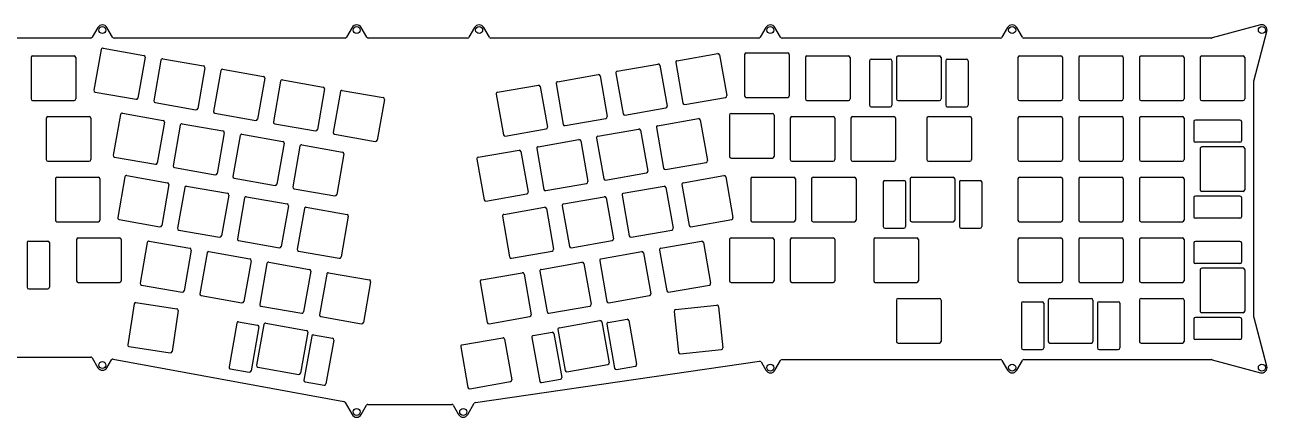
# Model space of a CAD drawing. Header units: millimetres. Extents: x 46 to 4458, y 59 to 1499.
# Drawn here: x 2168.7 to 2558.4, y 305.8 to 429.1 of the extents above; entities that cross this region are included whole.
import ezdxf

# ---------------------------------------------------------------- set-up
doc = ezdxf.new("R2010")
doc.units = ezdxf.units.MM

msp = doc.modelspace()

# ---------------------------------------------------------------- linework, layer by layer
at = {"linetype": 'Continuous'}
for p, q in [((2556.31251, 428.99377), (2541.16149, 424.93407)), ((2189.402, 424.9), (2109.82802, 424.9)), ((2191.61037, 428.225), (2189.83502, 425.15)), ((2196.24361, 425.15), (2194.46825, 428.225)), ((2269.15522, 424.9), (2196.67662, 424.9)), ((2271.36359, 428.225), (2269.58823, 425.15)), ((2275.99682, 425.15), (2274.22147, 428.225)), ((2307.57638, 424.9), (2276.42983, 424.9)), ((2309.78474, 428.225), (2308.0094, 425.15)), ((2314.41801, 425.15), (2312.64265, 428.22501)), ((2398.93674, 424.9), (2314.85102, 424.9)), ((2401.14511, 428.225), (2399.36976, 425.15)), ((2405.77834, 425.15), (2404.00299, 428.225)), ((2474.7695, 424.9), (2406.21136, 424.9)), ((2476.97786, 428.225), (2475.20251, 425.15)), ((2481.6111, 425.15), (2479.83574, 428.225)), ((2540.90267, 424.9), (2482.04411, 424.9)), ((2554.27346, 411.82163), (2558.3235, 426.97558)), ((2554.23956, 337.23419), (2554.23956, 411.56343)), ((2558.33333, 321.82435), (2554.27363, 336.97537)), ((2109.82835, 324.6954), (2189.402, 324.6954)), ((2189.83502, 324.4454), (2191.61037, 321.3704)), ((2194.46825, 321.3704), (2195.88903, 323.83126)), ((2196.41277, 324.07296), (2268.81321, 310.71433)), ((2404.00299, 320.5723), (2405.77834, 323.6473)), ((2406.21136, 323.8973), (2474.7695, 323.8973)), ((2475.20251, 323.6473), (2476.97786, 320.5723)), ((2479.83574, 320.5723), (2481.6111, 323.6473)), ((2482.04411, 323.8973), (2540.90267, 323.8973)), ((2541.16149, 323.86322), (2556.31251, 319.80352)), ((2310.05383, 310.44387), (2399.14931, 323.3993)), ((2399.65427, 323.15451), (2401.14511, 320.5723)), ((2269.1555, 310.47263), (2271.36359, 306.64811)), ((2274.22147, 306.64811), (2275.90978, 309.57234)), ((2276.34279, 309.82234), (2302.66342, 309.82234)), ((2303.09643, 309.57234), (2304.78474, 306.64811)), ((2307.64262, 306.64811), (2309.69277, 310.19907))]:
    msp.add_line(p, q, dxfattribs=at)
for p, q in [((2192.64471, 421.29178), (2190.38728, 408.48928)), ((2193.22394, 421.69736), (2206.02644, 419.43994)), ((2170.65586, 418.78823), (2170.65586, 405.78823)), ((2171.15586, 419.28823), (2184.15586, 419.28823)), ((2184.65586, 418.78823), (2184.65586, 405.78823)), ((2206.43202, 418.86071), (2204.17459, 406.05821)), ((2211.4053, 417.98379), (2209.14787, 405.18129)), ((2211.98453, 418.38937), (2224.78703, 416.13194)), ((2372.86191, 417.20671), (2375.11934, 404.40421)), ((2373.26749, 417.78594), (2386.06999, 420.04337)), ((2386.64922, 419.63779), (2388.90665, 406.83529)), ((2394.49336, 419.74073), (2394.49336, 406.74073)), ((2394.99336, 420.24073), (2407.99336, 420.24073)), ((2408.49336, 419.74073), (2408.49336, 406.74073)), ((2413.54336, 418.78823), (2413.54336, 405.78823)), ((2414.04336, 419.28823), (2427.04336, 419.28823)), ((2427.54336, 418.78823), (2427.54336, 405.78823)), ((2433.68036, 417.78823), (2433.68036, 403.78823)), ((2434.18036, 418.28823), (2440.18036, 418.28823)), ((2440.68036, 417.78823), (2440.68036, 403.78823)), ((2442.11836, 418.78823), (2442.11836, 405.78823)), ((2442.61836, 419.28823), (2455.61836, 419.28823)), ((2456.11836, 418.78823), (2456.11836, 405.78823)), ((2457.55636, 417.78823), (2457.55636, 403.78823)), ((2458.05636, 418.28823), (2464.05636, 418.28823)), ((2464.55636, 417.78823), (2464.55636, 403.78823)), ((2480.21836, 418.78823), (2480.21836, 405.78823)), ((2480.71836, 419.28823), (2493.71836, 419.28823)), ((2494.21836, 418.78823), (2494.21836, 405.78823)), ((2499.26836, 418.78823), (2499.26836, 405.78823)), ((2499.76836, 419.28823), (2512.76836, 419.28823)), ((2513.26836, 418.78823), (2513.26836, 405.78823)), ((2518.31836, 418.78823), (2518.31836, 405.78823)), ((2518.81836, 419.28823), (2531.81836, 419.28823)), ((2532.31836, 418.78823), (2532.31836, 405.78823)), ((2537.36836, 418.78823), (2537.36836, 405.78823)), ((2537.86836, 419.28823), (2550.86836, 419.28823)), ((2551.36836, 418.78823), (2551.36836, 405.78823)), ((2225.19261, 415.55271), (2222.93518, 402.75021)), ((2230.16589, 414.67579), (2227.90846, 401.87329)), ((2230.74511, 415.08137), (2243.54761, 412.82394)), ((2335.74632, 411.16994), (2348.54882, 413.42737)), ((2354.10132, 413.89871), (2356.35875, 401.09621)), ((2354.5069, 414.47794), (2367.30941, 416.73537)), ((2367.88863, 416.32979), (2370.14606, 403.52729)), ((2243.95319, 412.24471), (2241.69577, 399.44221)), ((2248.92647, 411.36779), (2246.66905, 398.56529)), ((2249.5057, 411.77337), (2262.3082, 409.51595)), ((2316.98573, 407.86195), (2329.78823, 410.11937)), ((2330.36746, 409.71379), (2332.62488, 396.91129)), ((2335.34074, 410.59072), (2337.59816, 397.78822)), ((2349.12805, 413.02179), (2351.38547, 400.21929)), ((2171.15586, 405.28823), (2184.15586, 405.28823)), ((2190.79286, 407.91006), (2203.59536, 405.65263)), ((2262.71378, 408.93672), (2260.45636, 396.13422)), ((2267.68706, 408.05979), (2265.42963, 395.25729)), ((2268.26629, 408.46537), (2281.06879, 406.20795)), ((2281.47437, 405.62872), (2279.21694, 392.82622)), ((2316.58015, 407.28272), (2318.83758, 394.48022)), ((2375.69857, 403.99863), (2388.50107, 406.25606)), ((2394.99336, 406.24073), (2407.99336, 406.24073)), ((2414.04336, 405.28823), (2427.04336, 405.28823)), ((2442.61836, 405.28823), (2455.61836, 405.28823)), ((2480.71836, 405.28823), (2493.71836, 405.28823)), ((2499.76836, 405.28823), (2512.76836, 405.28823)), ((2518.81836, 405.28823), (2531.81836, 405.28823)), ((2537.86836, 405.28823), (2550.86836, 405.28823)), ((2209.55345, 404.60206), (2222.35595, 402.34463)), ((2356.93798, 400.69063), (2369.74048, 402.94806)), ((2434.18036, 403.28823), (2440.18036, 403.28823)), ((2458.05636, 403.28823), (2464.05636, 403.28823)), ((2175.41836, 399.73823), (2175.41836, 386.73823)), ((2175.91836, 400.23823), (2188.91836, 400.23823)), ((2189.41836, 399.73823), (2189.41836, 386.73823)), ((2198.71701, 400.8772), (2196.45958, 388.0747)), ((2199.29623, 401.28278), (2212.09874, 399.02535)), ((2212.50431, 398.44612), (2210.24689, 385.64362)), ((2217.47759, 397.5692), (2215.22017, 384.7667)), ((2218.05682, 397.97478), (2230.85932, 395.71735)), ((2228.31404, 401.29406), (2241.11654, 399.03663)), ((2247.07463, 397.98606), (2259.87713, 395.72864)), ((2338.17739, 397.38264), (2350.97989, 399.64006)), ((2367.1952, 397.37135), (2379.9977, 399.62878)), ((2380.57693, 399.2232), (2382.83435, 386.4207)), ((2389.73086, 400.69073), (2389.73086, 387.69073)), ((2390.23086, 401.19073), (2403.23086, 401.19073)), ((2403.73086, 400.69073), (2403.73086, 387.69073)), ((2408.78086, 399.73823), (2408.78086, 386.73823)), ((2409.28086, 400.23823), (2422.28086, 400.23823)), ((2422.78086, 399.73823), (2422.78086, 386.73823)), ((2427.83086, 399.73823), (2427.83086, 386.73823)), ((2428.33086, 400.23823), (2441.33086, 400.23823)), ((2441.83086, 399.73823), (2441.83086, 386.73823)), ((2451.64336, 399.73823), (2451.64336, 386.73823)), ((2452.14336, 400.23823), (2465.14336, 400.23823)), ((2465.64336, 399.73823), (2465.64336, 386.73823)), ((2480.21836, 399.73823), (2480.21836, 386.73823)), ((2480.71836, 400.23823), (2493.71836, 400.23823)), ((2494.21836, 399.73823), (2494.21836, 386.73823)), ((2499.26836, 399.73823), (2499.26836, 386.73823)), ((2499.76836, 400.23823), (2512.76836, 400.23823)), ((2513.26836, 399.73823), (2513.26836, 386.73823)), ((2518.31836, 399.73823), (2518.31836, 386.73823)), ((2518.81836, 400.23823), (2531.81836, 400.23823)), ((2532.31836, 399.73823), (2532.31836, 386.73823)), ((2535.36836, 398.65123), (2535.36836, 392.65123)), ((2549.86836, 399.15123), (2535.86836, 399.15123)), ((2550.36836, 398.65123), (2550.36836, 392.65123)), ((2231.2649, 395.13813), (2229.00748, 382.33563)), ((2236.23818, 394.2612), (2233.98076, 381.4587)), ((2236.81741, 394.66678), (2249.61991, 392.40936)), ((2265.83521, 394.67807), (2278.63772, 392.42064)), ((2319.4168, 394.07464), (2332.2193, 396.33206)), ((2348.43461, 394.06336), (2361.23711, 396.32078)), ((2361.81634, 395.9152), (2364.07376, 383.1127)), ((2366.78962, 396.79213), (2369.04704, 383.98962)), ((2250.02549, 391.83013), (2247.76806, 379.02763)), ((2254.99877, 390.9532), (2252.74134, 378.1507)), ((2255.578, 391.35878), (2268.3805, 389.10136)), ((2310.91343, 387.44736), (2323.71593, 389.70479)), ((2329.26844, 390.17613), (2331.52587, 377.37363)), ((2329.67402, 390.75536), (2342.47652, 393.01278)), ((2343.05575, 392.6072), (2345.31318, 379.8047)), ((2348.02903, 393.48413), (2350.28646, 380.68163)), ((2549.86836, 392.15123), (2535.86836, 392.15123)), ((2537.36836, 390.21323), (2537.36836, 377.21323)), ((2550.86836, 390.71323), (2537.86836, 390.71323)), ((2551.36836, 390.21323), (2551.36836, 377.21323)), ((2175.91836, 386.23823), (2188.91836, 386.23823)), ((2196.86516, 387.49547), (2209.66766, 385.23804)), ((2268.78608, 388.52213), (2266.52865, 375.71963)), ((2310.50785, 386.86813), (2312.76528, 374.06563)), ((2324.29516, 389.29921), (2326.55259, 376.49671)), ((2369.62627, 383.58404), (2382.42877, 385.84147)), ((2390.23086, 387.19073), (2403.23086, 387.19073)), ((2409.28086, 386.23823), (2422.28086, 386.23823)), ((2428.33086, 386.23823), (2441.33086, 386.23823)), ((2452.14336, 386.23823), (2465.14336, 386.23823)), ((2480.71836, 386.23823), (2493.71836, 386.23823)), ((2499.76836, 386.23823), (2512.76836, 386.23823)), ((2518.81836, 386.23823), (2531.81836, 386.23823)), ((2215.62575, 384.18747), (2228.42825, 381.93005)), ((2350.86568, 380.27605), (2363.66818, 382.53347)), ((2178.27586, 380.68823), (2178.27586, 367.68823)), ((2178.77586, 381.18823), (2191.77586, 381.18823)), ((2192.27586, 380.68823), (2192.27586, 367.68823)), ((2200.09916, 381.28961), (2197.84173, 368.48711)), ((2200.67838, 381.69519), (2213.48088, 379.43776)), ((2213.88646, 378.85854), (2211.62904, 366.05604)), ((2219.43897, 378.38719), (2232.24147, 376.12977)), ((2234.38634, 380.87947), (2247.18884, 378.62205)), ((2332.1051, 376.96805), (2344.9076, 379.22548)), ((2356.43275, 376.12977), (2369.23525, 378.38719)), ((2374.78776, 378.85854), (2377.04519, 366.05604)), ((2375.19334, 379.43776), (2387.99584, 381.69519)), ((2388.57507, 381.28961), (2390.8325, 368.48711)), ((2396.39836, 380.68823), (2396.39836, 367.68823)), ((2396.89836, 381.18823), (2409.89836, 381.18823)), ((2410.39836, 380.68823), (2410.39836, 367.68823)), ((2415.44836, 380.68823), (2415.44836, 367.68823)), ((2415.94836, 381.18823), (2428.94836, 381.18823)), ((2429.44836, 380.68823), (2429.44836, 367.68823)), ((2437.96661, 379.68823), (2437.96661, 365.68823)), ((2438.46661, 380.18823), (2444.46661, 380.18823)), ((2444.96661, 379.68823), (2444.96661, 365.68823)), ((2446.40461, 380.68823), (2446.40461, 367.68823)), ((2446.90461, 381.18823), (2459.90461, 381.18823)), ((2460.40461, 380.68823), (2460.40461, 367.68823)), ((2461.84261, 379.68823), (2461.84261, 365.68823)), ((2462.34261, 380.18823), (2468.34261, 380.18823)), ((2468.84261, 379.68823), (2468.84261, 365.68823)), ((2480.21836, 380.68823), (2480.21836, 367.68823)), ((2480.71836, 381.18823), (2493.71836, 381.18823)), ((2494.21836, 380.68823), (2494.21836, 367.68823)), ((2499.26836, 380.68823), (2499.26836, 367.68823)), ((2499.76836, 381.18823), (2512.76836, 381.18823)), ((2513.26836, 380.68823), (2513.26836, 367.68823)), ((2518.31836, 380.68823), (2518.31836, 367.68823)), ((2518.81836, 381.18823), (2531.81836, 381.18823)), ((2532.31836, 380.68823), (2532.31836, 367.68823)), ((2218.85974, 377.98161), (2216.60232, 365.17911)), ((2232.64705, 375.55054), (2230.38963, 362.74804)), ((2237.62033, 374.67362), (2235.3629, 361.87111)), ((2238.19956, 375.0792), (2251.00206, 372.82177)), ((2253.14692, 377.57148), (2265.94942, 375.31405)), ((2313.34451, 373.66005), (2326.14701, 375.91748)), ((2337.67217, 372.82177), (2350.47467, 375.0792)), ((2351.05389, 374.67362), (2353.31132, 361.87111)), ((2356.02717, 375.55054), (2358.2846, 362.74804)), ((2369.81448, 377.98161), (2372.07191, 365.17911)), ((2535.36836, 374.77523), (2535.36836, 368.77523)), ((2549.86836, 375.27523), (2535.86836, 375.27523)), ((2550.86836, 376.71323), (2537.86836, 376.71323)), ((2550.36836, 374.77523), (2550.36836, 368.77523)), ((2251.40764, 372.24254), (2249.15021, 359.44004)), ((2256.38092, 371.36562), (2254.12349, 358.56312)), ((2256.96015, 371.7712), (2269.76265, 369.51377)), ((2318.91158, 369.51377), (2331.71408, 371.7712)), ((2332.29331, 371.36562), (2334.55073, 358.56312)), ((2337.26659, 372.24254), (2339.52401, 359.44004)), ((2178.77586, 367.18823), (2191.77586, 367.18823)), ((2198.24731, 367.90788), (2211.04981, 365.65046)), ((2270.16823, 368.93454), (2267.9108, 356.13204)), ((2318.506, 368.93454), (2320.76342, 356.13204)), ((2377.62442, 365.65046), (2390.42692, 367.90788)), ((2396.89836, 367.18823), (2409.89836, 367.18823)), ((2415.94836, 367.18823), (2428.94836, 367.18823)), ((2446.90461, 367.18823), (2459.90461, 367.18823)), ((2480.71836, 367.18823), (2493.71836, 367.18823)), ((2499.76836, 367.18823), (2512.76836, 367.18823)), ((2518.81836, 367.18823), (2531.81836, 367.18823)), ((2549.86836, 368.27523), (2535.86836, 368.27523)), ((2217.0079, 364.59988), (2229.8104, 362.34246)), ((2358.86383, 362.34246), (2371.66633, 364.59988)), ((2438.46661, 365.18823), (2444.46661, 365.18823)), ((2462.34261, 365.18823), (2468.34261, 365.18823)), ((2169.42511, 360.63823), (2169.42511, 346.63823)), ((2169.92511, 361.13823), (2175.92511, 361.13823)), ((2176.42511, 360.63823), (2176.42511, 346.63823)), ((2184.94336, 361.63823), (2184.94336, 348.63823)), ((2185.44336, 362.13823), (2198.44336, 362.13823)), ((2198.94336, 361.63823), (2198.94336, 348.63823)), ((2207.10948, 360.70962), (2204.85205, 347.90712)), ((2207.68871, 361.1152), (2220.49121, 358.85778)), ((2235.76848, 361.29189), (2248.57099, 359.03446)), ((2340.10324, 359.03446), (2352.90574, 361.29189)), ((2368.18302, 358.85778), (2380.98552, 361.1152)), ((2381.56474, 360.70962), (2383.82217, 347.90712)), ((2389.73086, 361.63823), (2389.73086, 348.63823)), ((2390.23086, 362.13823), (2403.23086, 362.13823)), ((2403.73086, 361.63823), (2403.73086, 348.63823)), ((2408.78086, 361.63823), (2408.78086, 348.63823)), ((2409.28086, 362.13823), (2422.28086, 362.13823)), ((2422.78086, 361.63823), (2422.78086, 348.63823)), ((2434.97461, 361.63823), (2434.97461, 348.63823)), ((2435.47461, 362.13823), (2448.47461, 362.13823)), ((2448.97461, 361.63823), (2448.97461, 348.63823)), ((2480.21836, 361.63823), (2480.21836, 348.63823)), ((2480.71836, 362.13823), (2493.71836, 362.13823)), ((2494.21836, 361.63823), (2494.21836, 348.63823)), ((2499.26836, 361.63823), (2499.26836, 348.63823)), ((2499.76836, 362.13823), (2512.76836, 362.13823)), ((2513.26836, 361.63823), (2513.26836, 348.63823)), ((2518.31836, 361.63823), (2518.31836, 348.63823)), ((2518.81836, 362.13823), (2531.81836, 362.13823)), ((2532.31836, 361.63823), (2532.31836, 348.63823)), ((2535.36836, 360.55123), (2535.36836, 354.55123)), ((2549.86836, 361.05123), (2535.86836, 361.05123)), ((2550.36836, 360.55123), (2550.36836, 354.55123)), ((2220.89679, 358.27855), (2218.63936, 345.47605)), ((2225.87007, 357.40163), (2223.61264, 344.59913)), ((2226.4493, 357.80721), (2239.2518, 355.54978)), ((2239.65738, 354.97055), (2237.39995, 342.16805)), ((2254.52907, 357.98389), (2267.33157, 355.72646)), ((2321.34265, 355.72646), (2334.14515, 357.98389)), ((2349.01685, 354.97055), (2351.27427, 342.16805)), ((2349.42243, 355.54978), (2362.22493, 357.80721)), ((2362.80416, 357.40163), (2365.06158, 344.59913)), ((2367.77744, 358.27855), (2370.03486, 345.47605)), ((2244.63066, 354.09363), (2242.37323, 341.29113)), ((2245.20988, 354.49921), (2258.01239, 352.24178)), ((2258.41796, 351.66255), (2256.16054, 338.86005)), ((2263.39124, 350.78563), (2261.13382, 337.98313)), ((2263.97047, 351.19121), (2276.77297, 348.93378)), ((2311.90125, 348.93378), (2324.70375, 351.19121)), ((2325.28298, 350.78563), (2327.54041, 337.98313)), ((2330.25626, 351.66255), (2332.51369, 338.86005)), ((2330.66184, 352.24178), (2343.46434, 354.49921)), ((2344.04357, 354.09363), (2346.301, 341.29113)), ((2549.86836, 354.05123), (2535.86836, 354.05123)), ((2537.36836, 352.11323), (2537.36836, 339.11323)), ((2550.86836, 352.61323), (2537.86836, 352.61323)), ((2551.36836, 352.11323), (2551.36836, 339.11323)), ((2185.44336, 348.13823), (2198.44336, 348.13823)), ((2205.25763, 347.3279), (2218.06014, 345.07047)), ((2277.17855, 348.35456), (2274.92113, 335.55206)), ((2311.49567, 348.35456), (2313.7531, 335.55206)), ((2370.61409, 345.07047), (2383.41659, 347.3279)), ((2390.23086, 348.13823), (2403.23086, 348.13823)), ((2409.28086, 348.13823), (2422.28086, 348.13823)), ((2435.47461, 348.13823), (2448.47461, 348.13823)), ((2480.71836, 348.13823), (2493.71836, 348.13823)), ((2499.76836, 348.13823), (2512.76836, 348.13823)), ((2518.81836, 348.13823), (2531.81836, 348.13823)), ((2169.92511, 346.13823), (2175.92511, 346.13823)), ((2224.01822, 344.0199), (2236.82072, 341.76247)), ((2351.8535, 341.76247), (2364.656, 344.0199)), ((2442.61836, 343.08823), (2455.61836, 343.08823)), ((2490.24336, 343.08823), (2503.24336, 343.08823)), ((2518.81836, 343.08823), (2531.81836, 343.08823)), ((2202.95893, 341.39795), (2201.03741, 328.54075)), ((2203.52734, 341.81856), (2216.38455, 339.89704)), ((2216.80515, 339.32862), (2214.88363, 326.47142)), ((2242.77881, 340.7119), (2255.58131, 338.45447)), ((2333.09291, 338.45447), (2345.89542, 340.7119)), ((2372.39661, 339.06347), (2373.75548, 326.13468)), ((2372.84161, 339.61299), (2385.77039, 340.97186)), ((2386.31992, 340.52687), (2387.67879, 327.59808)), ((2442.11836, 342.58823), (2442.11836, 329.58823)), ((2456.11836, 342.58823), (2456.11836, 329.58823)), ((2481.30536, 341.58823), (2481.30536, 327.58823)), ((2481.80536, 342.08823), (2487.80536, 342.08823)), ((2488.30536, 341.58823), (2488.30536, 327.58823)), ((2489.74336, 342.58823), (2489.74336, 329.58823)), ((2503.74336, 342.58823), (2503.74336, 329.58823)), ((2505.18136, 341.58823), (2505.18136, 327.58823)), ((2505.68136, 342.08823), (2511.68136, 342.08823)), ((2512.18136, 341.58823), (2512.18136, 327.58823)), ((2518.31836, 342.58823), (2518.31836, 329.58823)), ((2532.31836, 342.58823), (2532.31836, 329.58823)), ((2235.18428, 335.39998), (2232.7532, 321.61267)), ((2235.7635, 335.80556), (2241.67235, 334.76367)), ((2244.24696, 335.32512), (2257.04946, 333.0677)), ((2261.5394, 337.4039), (2274.3419, 335.14648)), ((2314.33233, 335.14648), (2327.13483, 337.4039)), ((2336.31491, 333.89469), (2349.11741, 336.15212)), ((2349.69664, 335.74654), (2351.95407, 322.94404)), ((2351.69202, 335.59067), (2357.60087, 336.63256)), ((2358.1801, 336.22698), (2360.61117, 322.43967)), ((2535.36836, 336.67523), (2535.36836, 330.67523)), ((2549.86836, 337.17523), (2535.86836, 337.17523)), ((2550.86836, 338.61323), (2537.86836, 338.61323)), ((2550.36836, 336.67523), (2550.36836, 330.67523)), ((2242.07793, 334.18444), (2239.64686, 320.39713)), ((2243.66773, 334.91954), (2241.41031, 322.11704)), ((2257.45504, 332.48847), (2255.19761, 319.68597)), ((2258.69755, 331.25395), (2256.26647, 317.46664)), ((2259.27677, 331.65953), (2265.18562, 330.61764)), ((2328.17875, 331.44464), (2334.0876, 332.48653)), ((2334.66683, 332.08095), (2337.0979, 318.29364)), ((2335.90933, 333.31547), (2338.16676, 320.51297)), ((2351.28644, 335.01144), (2353.71752, 321.22413)), ((2201.45801, 327.97234), (2214.31522, 326.05081)), ((2265.5912, 330.03842), (2263.16013, 316.25111)), ((2305.42338, 327.93997), (2307.6808, 315.13747)), ((2305.82896, 328.5192), (2318.63146, 330.77662)), ((2319.21069, 330.37104), (2321.46811, 317.56854)), ((2327.77317, 330.86542), (2330.20425, 317.07811)), ((2442.61836, 329.08823), (2455.61836, 329.08823)), ((2490.24336, 329.08823), (2503.24336, 329.08823)), ((2518.81836, 329.08823), (2531.81836, 329.08823)), ((2549.86836, 330.17523), (2535.86836, 330.17523)), ((2374.30501, 325.68969), (2387.23379, 327.04856)), ((2481.80536, 327.08823), (2487.80536, 327.08823)), ((2505.68136, 327.08823), (2511.68136, 327.08823)), ((2233.15878, 321.03344), (2239.06763, 319.99155)), ((2241.81589, 321.53781), (2254.61839, 319.28039)), ((2338.74599, 320.10739), (2351.54849, 322.36481)), ((2354.29674, 320.81855), (2360.20559, 321.86044)), ((2256.67205, 316.88742), (2262.5809, 315.84553)), ((2308.26003, 314.73189), (2321.06253, 316.98932)), ((2330.78347, 316.67253), (2336.69232, 317.71442))]:
    msp.add_line(p, q)
for centre in [(2193.03931, 427.4), (2272.79253, 427.4), (2311.21368, 427.4), (2402.57405, 427.4), (2478.4068, 427.4), (2556.73956, 427.4), (2193.03931, 322.1954), (2402.57405, 321.3973), (2478.4068, 321.3973), (2556.73956, 321.3973), (2272.79253, 307.47311), (2306.21368, 307.47311)]:
    msp.add_circle(centre, 1.1, dxfattribs=at)
for centre, radius, start, end in [((2193.03931, 427.4), 1.65, 30, 150), ((2272.79253, 427.4), 1.65, 30, 150), ((2311.2137, 427.39996), 1.65003, 30.001354, 149.999323), ((2402.57405, 427.4), 1.65, 30, 150), ((2478.4068, 427.4), 1.65, 30, 150), ((2556.74349, 427.41222), 1.63923, 344.5518594, 105.2433035), ((2189.402, 425.4), 0.5, 270, 330), ((2196.67662, 425.4), 0.5, 210, 270), ((2269.15522, 425.4), 0.5, 270, 330), ((2276.42983, 425.4), 0.5, 210, 270), ((2307.57638, 425.4), 0.5, 270, 330.0001528), ((2314.85102, 425.4), 0.5, 210, 270), ((2398.93674, 425.4), 0.5, 270, 330), ((2406.21136, 425.4), 0.5, 210, 270), ((2474.7695, 425.4), 0.5, 270, 330), ((2482.04411, 425.4), 0.5, 210, 270), ((2540.90267, 425.9), 1, 270, 285), ((2555.23956, 411.56343), 1, 165.0368963, 180), ((2555.23956, 337.23419), 1, 180, 195), ((2189.402, 324.1954), 0.5, 30, 90), ((2196.32205, 323.58126), 0.5, 79.5459134, 150), ((2406.21136, 323.3973), 0.5, 90, 150), ((2474.7695, 323.3973), 0.5, 30, 90), ((2482.04411, 323.3973), 0.5, 90, 150), ((2540.90267, 322.8973), 1, 75, 90), ((2193.03931, 322.1954), 1.65, 210, 330), ((2399.22126, 322.90451), 0.5, 30, 98.2734332), ((2402.57405, 321.3973), 1.65, 210, 330), ((2478.4068, 321.3973), 1.65, 210, 330), ((2556.73956, 321.3973), 1.65, 255, 15), ((2268.72248, 310.22263), 0.5, 30, 79.5459134), ((2276.34279, 309.32234), 0.5, 90, 150), ((2302.66342, 309.32234), 0.5, 30, 90), ((2310.12578, 309.94907), 0.5, 98.2734332, 150), ((2272.79253, 307.47311), 1.65, 210, 330), ((2306.21368, 307.47311), 1.65, 210, 330)]:
    msp.add_arc(centre, radius, start, end, dxfattribs=at)
for centre, start, end in [((2193.13711, 421.20496), 80, 170), ((2171.15586, 418.78823), 90, 180), ((2184.15586, 418.78823), 0, 90), ((2205.93961, 418.94753), 350, 80), ((2211.8977, 417.89696), 80, 170), ((2373.35432, 417.29354), 100, 190), ((2386.15682, 419.55096), 10, 100), ((2394.99336, 419.74073), 90, 180), ((2407.99336, 419.74073), 0, 90), ((2414.04336, 418.78823), 90, 180), ((2427.04336, 418.78823), 0, 90), ((2434.18036, 417.78823), 90, 180), ((2440.18036, 417.78823), 0, 90), ((2442.61836, 418.78823), 90, 180), ((2455.61836, 418.78823), 0, 90), ((2458.05636, 417.78823), 90, 180), ((2464.05636, 417.78823), 0, 90), ((2480.71836, 418.78823), 90, 180), ((2493.71836, 418.78823), 0, 90), ((2499.76836, 418.78823), 90, 180), ((2512.76836, 418.78823), 0, 90), ((2518.81836, 418.78823), 90, 180), ((2531.81836, 418.78823), 0, 90), ((2537.86836, 418.78823), 90, 180), ((2550.86836, 418.78823), 0, 90), ((2224.7002, 415.63954), 350, 80), ((2230.65829, 414.58897), 80, 170), ((2348.63564, 412.93497), 10, 100), ((2354.59373, 413.98554), 100, 190), ((2367.39623, 416.24296), 10, 100), ((2243.46079, 412.33154), 350, 80), ((2249.41888, 411.28097), 80, 170), ((2262.22138, 409.02354), 350, 80), ((2329.87505, 409.62697), 10, 100), ((2335.83314, 410.67754), 100, 190), ((2171.15586, 405.78823), 180, 270), ((2184.15586, 405.78823), 270, 0), ((2190.87969, 408.40246), 170, 260), ((2203.68219, 406.14503), 260, 350), ((2268.17946, 407.97297), 80, 170), ((2280.98197, 405.71554), 350, 80), ((2317.07255, 407.36954), 100, 190), ((2388.41424, 406.74846), 280, 10), ((2394.99336, 406.74073), 180, 270), ((2407.99336, 406.74073), 270, 0), ((2414.04336, 405.78823), 180, 270), ((2427.04336, 405.78823), 270, 0), ((2442.61836, 405.78823), 180, 270), ((2455.61836, 405.78823), 270, 0), ((2480.71836, 405.78823), 180, 270), ((2493.71836, 405.78823), 270, 0), ((2499.76836, 405.78823), 180, 270), ((2512.76836, 405.78823), 270, 0), ((2518.81836, 405.78823), 180, 270), ((2531.81836, 405.78823), 270, 0), ((2537.86836, 405.78823), 180, 270), ((2550.86836, 405.78823), 270, 0), ((2209.64028, 405.09446), 170, 260), ((2222.44278, 402.83704), 260, 350), ((2228.40086, 401.78646), 170, 260), ((2369.65366, 403.44046), 280, 10), ((2375.61174, 404.49103), 190, 280), ((2434.18036, 403.78823), 180, 270), ((2440.18036, 403.78823), 270, 0), ((2458.05636, 403.78823), 180, 270), ((2464.05636, 403.78823), 270, 0), ((2175.91836, 399.73823), 90, 180), ((2188.91836, 399.73823), 0, 90), ((2199.20941, 400.79037), 80, 170), ((2212.01191, 398.53295), 350, 80), ((2217.97, 397.48238), 80, 170), ((2241.20336, 399.52904), 260, 350), ((2247.16145, 398.47847), 170, 260), ((2338.09057, 397.87504), 190, 280), ((2350.89307, 400.13247), 280, 10), ((2356.85116, 401.18304), 190, 280), ((2380.08452, 399.13638), 10, 100), ((2390.23086, 400.69073), 90, 180), ((2403.23086, 400.69073), 0, 90), ((2409.28086, 399.73823), 90, 180), ((2422.28086, 399.73823), 0, 90), ((2428.33086, 399.73823), 90, 180), ((2441.33086, 399.73823), 0, 90), ((2452.14336, 399.73823), 90, 180), ((2465.14336, 399.73823), 0, 90), ((2480.71836, 399.73823), 90, 180), ((2493.71836, 399.73823), 0, 90), ((2499.76836, 399.73823), 90, 180), ((2512.76836, 399.73823), 0, 90), ((2518.81836, 399.73823), 90, 180), ((2531.81836, 399.73823), 0, 90), ((2535.86836, 398.65123), 90, 180), ((2549.86836, 398.65123), 0, 90), ((2230.7725, 395.22495), 350, 80), ((2236.73059, 394.17438), 80, 170), ((2259.96395, 396.22104), 260, 350), ((2265.92204, 395.17047), 170, 260), ((2319.32998, 394.56704), 190, 280), ((2332.13248, 396.82447), 280, 10), ((2348.52143, 393.57095), 100, 190), ((2361.32393, 395.82838), 10, 100), ((2367.28202, 396.87895), 100, 190), ((2249.53309, 391.91695), 350, 80), ((2255.49117, 390.86638), 80, 170), ((2278.72454, 392.91304), 260, 350), ((2323.80276, 389.21238), 10, 100), ((2329.76085, 390.26295), 100, 190), ((2342.56335, 392.52038), 10, 100), ((2535.86836, 392.65123), 180, 270), ((2537.86836, 390.21323), 90, 180), ((2549.86836, 392.65123), 270, 0), ((2550.86836, 390.21323), 0, 90), ((2175.91836, 386.73823), 180, 270), ((2188.91836, 386.73823), 270, 0), ((2196.95198, 387.98787), 170, 260), ((2268.29367, 388.60895), 350, 80), ((2311.00026, 386.95496), 100, 190), ((2382.34195, 386.33387), 280, 10), ((2390.23086, 387.69073), 180, 270), ((2403.23086, 387.69073), 270, 0), ((2409.28086, 386.73823), 180, 270), ((2422.28086, 386.73823), 270, 0), ((2428.33086, 386.73823), 180, 270), ((2441.33086, 386.73823), 270, 0), ((2452.14336, 386.73823), 180, 270), ((2465.14336, 386.73823), 270, 0), ((2480.71836, 386.73823), 180, 270), ((2493.71836, 386.73823), 270, 0), ((2499.76836, 386.73823), 180, 270), ((2512.76836, 386.73823), 270, 0), ((2518.81836, 386.73823), 180, 270), ((2531.81836, 386.73823), 270, 0), ((2209.75448, 385.73045), 260, 350), ((2215.71257, 384.67988), 170, 260), ((2228.51507, 382.42245), 260, 350), ((2363.58136, 383.02588), 280, 10), ((2369.53945, 384.07645), 190, 280), ((2178.77586, 380.68823), 90, 180), ((2191.77586, 380.68823), 0, 90), ((2200.59156, 381.20279), 80, 170), ((2213.39406, 378.94536), 350, 80), ((2219.35215, 377.89479), 80, 170), ((2234.47316, 381.37188), 170, 260), ((2247.27566, 379.11445), 260, 350), ((2253.23375, 378.06388), 170, 260), ((2344.82077, 379.71788), 280, 10), ((2350.77886, 380.76845), 190, 280), ((2369.32208, 377.89479), 10, 100), ((2375.28017, 378.94536), 100, 190), ((2388.08267, 381.20279), 10, 100), ((2396.89836, 380.68823), 90, 180), ((2409.89836, 380.68823), 0, 90), ((2415.94836, 380.68823), 90, 180), ((2428.94836, 380.68823), 0, 90), ((2438.46661, 379.68823), 90, 180), ((2444.46661, 379.68823), 0, 90), ((2446.90461, 380.68823), 90, 180), ((2459.90461, 380.68823), 0, 90), ((2462.34261, 379.68823), 90, 180), ((2468.34261, 379.68823), 0, 90), ((2480.71836, 380.68823), 90, 180), ((2493.71836, 380.68823), 0, 90), ((2499.76836, 380.68823), 90, 180), ((2512.76836, 380.68823), 0, 90), ((2518.81836, 380.68823), 90, 180), ((2531.81836, 380.68823), 0, 90), ((2232.15465, 375.63736), 350, 80), ((2238.11273, 374.58679), 80, 170), ((2266.03625, 375.80645), 260, 350), ((2326.06018, 376.40988), 280, 10), ((2332.01827, 377.46045), 190, 280), ((2350.56149, 374.58679), 10, 100), ((2356.51958, 375.63736), 100, 190), ((2535.86836, 374.77523), 90, 180), ((2537.86836, 377.21323), 180, 270), ((2549.86836, 374.77523), 0, 90), ((2550.86836, 377.21323), 270, 0), ((2250.91524, 372.32937), 350, 80), ((2256.87332, 371.27879), 80, 170), ((2313.25768, 374.15245), 190, 280), ((2331.8009, 371.27879), 10, 100), ((2337.75899, 372.32937), 100, 190), ((2178.77586, 367.68823), 180, 270), ((2191.77586, 367.68823), 270, 0), ((2198.33413, 368.40029), 170, 260), ((2269.67582, 369.02137), 350, 80), ((2318.9984, 369.02137), 100, 190), ((2390.34009, 368.40029), 280, 10), ((2396.89836, 367.68823), 180, 270), ((2409.89836, 367.68823), 270, 0), ((2415.94836, 367.68823), 180, 270), ((2428.94836, 367.68823), 270, 0), ((2446.90461, 367.68823), 180, 270), ((2459.90461, 367.68823), 270, 0), ((2480.71836, 367.68823), 180, 270), ((2493.71836, 367.68823), 270, 0), ((2499.76836, 367.68823), 180, 270), ((2512.76836, 367.68823), 270, 0), ((2518.81836, 367.68823), 180, 270), ((2531.81836, 367.68823), 270, 0), ((2535.86836, 368.77523), 180, 270), ((2549.86836, 368.77523), 270, 0), ((2211.13663, 366.14286), 260, 350), ((2217.09472, 365.09229), 170, 260), ((2229.89722, 362.83486), 260, 350), ((2358.777, 362.83486), 190, 280), ((2371.5795, 365.09229), 280, 10), ((2377.53759, 366.14286), 190, 280), ((2438.46661, 365.68823), 180, 270), ((2444.46661, 365.68823), 270, 0), ((2462.34261, 365.68823), 180, 270), ((2468.34261, 365.68823), 270, 0), ((2169.92511, 360.63823), 90, 180), ((2175.92511, 360.63823), 0, 90), ((2185.44336, 361.63823), 90, 180), ((2198.44336, 361.63823), 0, 90), ((2207.60188, 360.6228), 80, 170), ((2220.40439, 358.36537), 350, 80), ((2235.85531, 361.78429), 170, 260), ((2248.65781, 359.52686), 260, 350), ((2254.6159, 358.47629), 170, 260), ((2334.05833, 358.47629), 280, 10), ((2340.01642, 359.52686), 190, 280), ((2352.81892, 361.78429), 280, 10), ((2368.26984, 358.36537), 100, 190), ((2381.07234, 360.6228), 10, 100), ((2390.23086, 361.63823), 90, 180), ((2403.23086, 361.63823), 0, 90), ((2409.28086, 361.63823), 90, 180), ((2422.28086, 361.63823), 0, 90), ((2435.47461, 361.63823), 90, 180), ((2448.47461, 361.63823), 0, 90), ((2480.71836, 361.63823), 90, 180), ((2493.71836, 361.63823), 0, 90), ((2499.76836, 361.63823), 90, 180), ((2512.76836, 361.63823), 0, 90), ((2518.81836, 361.63823), 90, 180), ((2531.81836, 361.63823), 0, 90), ((2535.86836, 360.55123), 90, 180), ((2549.86836, 360.55123), 0, 90), ((2226.36247, 357.3148), 80, 170), ((2239.16497, 355.05738), 350, 80), ((2267.4184, 356.21887), 260, 350), ((2321.25583, 356.21887), 190, 280), ((2349.50925, 355.05738), 100, 190), ((2362.31175, 357.3148), 10, 100), ((2245.12306, 354.00681), 80, 170), ((2257.92556, 351.74938), 350, 80), ((2263.88365, 350.69881), 80, 170), ((2324.79058, 350.69881), 10, 100), ((2330.74866, 351.74938), 100, 190), ((2343.55117, 354.00681), 10, 100), ((2535.86836, 354.55123), 180, 270), ((2537.86836, 352.11323), 90, 180), ((2549.86836, 354.55123), 270, 0), ((2550.86836, 352.11323), 0, 90), ((2185.44336, 348.63823), 180, 270), ((2198.44336, 348.63823), 270, 0), ((2205.34446, 347.8203), 170, 260), ((2276.68615, 348.44138), 350, 80), ((2311.98808, 348.44138), 100, 190), ((2383.32977, 347.8203), 280, 10), ((2390.23086, 348.63823), 180, 270), ((2403.23086, 348.63823), 270, 0), ((2409.28086, 348.63823), 180, 270), ((2422.28086, 348.63823), 270, 0), ((2435.47461, 348.63823), 180, 270), ((2448.47461, 348.63823), 270, 0), ((2480.71836, 348.63823), 180, 270), ((2493.71836, 348.63823), 270, 0), ((2499.76836, 348.63823), 180, 270), ((2512.76836, 348.63823), 270, 0), ((2518.81836, 348.63823), 180, 270), ((2531.81836, 348.63823), 270, 0), ((2169.92511, 346.63823), 180, 270), ((2175.92511, 346.63823), 270, 0), ((2218.14696, 345.56287), 260, 350), ((2224.10505, 344.5123), 170, 260), ((2364.56918, 344.5123), 280, 10), ((2370.52727, 345.56287), 190, 280), ((2442.61836, 342.58823), 90, 180), ((2455.61836, 342.58823), 0, 90), ((2490.24336, 342.58823), 90, 180), ((2503.24336, 342.58823), 0, 90), ((2518.81836, 342.58823), 90, 180), ((2531.81836, 342.58823), 0, 90), ((2203.45344, 341.32405), 81.5, 171.5), ((2216.31065, 339.40253), 351.5, 81.5), ((2236.90755, 342.25488), 260, 350), ((2242.86563, 341.2043), 170, 260), ((2345.80859, 341.2043), 280, 10), ((2351.76668, 342.25488), 190, 280), ((2372.89387, 339.11573), 96, 186), ((2385.82266, 340.4746), 6, 96), ((2481.80536, 341.58823), 90, 180), ((2487.80536, 341.58823), 0, 90), ((2505.68136, 341.58823), 90, 180), ((2511.68136, 341.58823), 0, 90), ((2537.86836, 339.11323), 180, 270), ((2550.86836, 339.11323), 270, 0), ((2235.67668, 335.31315), 80, 170), ((2244.16014, 334.83272), 80, 170), ((2255.66813, 338.94688), 260, 350), ((2261.62622, 337.89631), 170, 260), ((2274.42872, 335.63888), 260, 350), ((2314.2455, 335.63888), 190, 280), ((2327.048, 337.89631), 280, 10), ((2333.00609, 338.94688), 190, 280), ((2349.20424, 335.65972), 10, 100), ((2351.77885, 335.09826), 100, 190), ((2357.68769, 336.14015), 10, 100), ((2535.86836, 336.67523), 90, 180), ((2549.86836, 336.67523), 0, 90), ((2241.58553, 334.27126), 350, 80), ((2256.96264, 332.57529), 350, 80), ((2259.18995, 331.16713), 80, 170), ((2328.26558, 330.95224), 100, 190), ((2334.17442, 331.99413), 10, 100), ((2336.40174, 333.40229), 100, 190), ((2201.53192, 328.46684), 171.5, 261.5), ((2265.0988, 330.12524), 350, 80), ((2305.91578, 328.02679), 100, 190), ((2318.71828, 330.28422), 10, 100), ((2387.18153, 327.54582), 276, 6), ((2442.61836, 329.58823), 180, 270), ((2455.61836, 329.58823), 270, 0), ((2481.80536, 327.58823), 180, 270), ((2487.80536, 327.58823), 270, 0), ((2490.24336, 329.58823), 180, 270), ((2503.24336, 329.58823), 270, 0), ((2505.68136, 327.58823), 180, 270), ((2511.68136, 327.58823), 270, 0), ((2518.81836, 329.58823), 180, 270), ((2531.81836, 329.58823), 270, 0), ((2535.86836, 330.67523), 180, 270), ((2549.86836, 330.67523), 270, 0), ((2214.38912, 326.54532), 261.5, 351.5), ((2374.25274, 326.18695), 186, 276), ((2233.24561, 321.52584), 170, 260), ((2239.15445, 320.48396), 260, 350), ((2241.90271, 322.03022), 170, 260), ((2254.70521, 319.77279), 260, 350), ((2338.65916, 320.59979), 190, 280), ((2351.46166, 322.85722), 280, 10), ((2354.20992, 321.31096), 190, 280), ((2360.11877, 322.35284), 280, 10), ((2256.75888, 317.37982), 170, 260), ((2262.66772, 316.33793), 260, 350), ((2320.97571, 317.48172), 280, 10), ((2330.69665, 317.16493), 190, 280), ((2336.6055, 318.20682), 280, 10), ((2308.17321, 315.22429), 190, 280)]:
    msp.add_arc(centre, 0.5, start, end)

doc.saveas('drawing.dxf')
